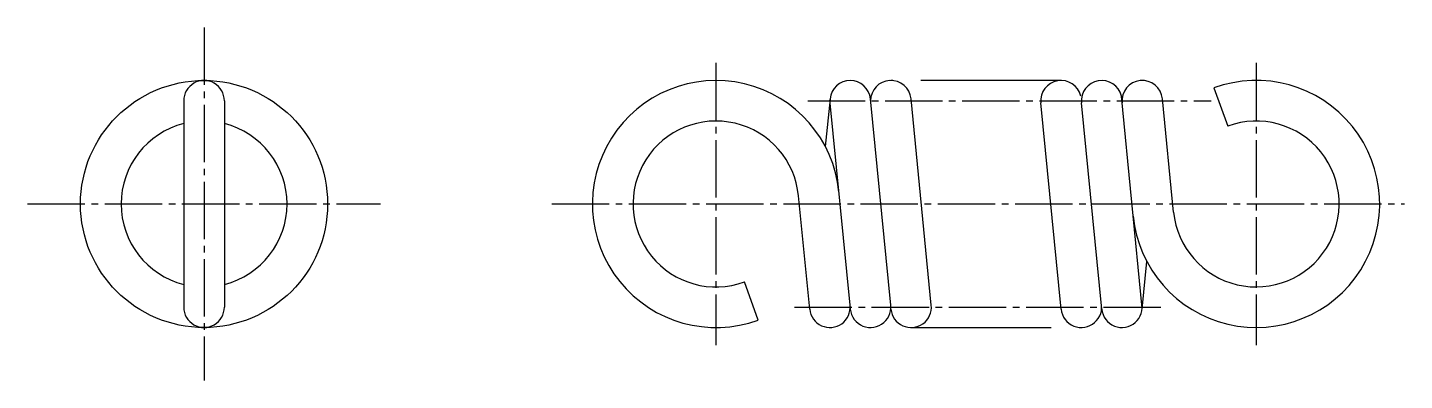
# Model space of a CAD drawing. Extents: x 10 to 178, y 10 to 140.
# Drawn here: x 99.8 to 177.8, y 120.1 to 140.1 of the extents above; entities outside this region: 2.
import ezdxf

# ---------------------------------------------------------------- set-up
doc = ezdxf.new("R2010")
doc.units = 0
doc.header["$LTSCALE"] = 0.25
doc.linetypes.add('CENTER', pattern=[17.5, 13, -1.5, 1.5, -1.5])
doc.linetypes.add('PHANTOM', pattern=[63.5, 31.75, -6.35, 6.35, -6.35, 6.35, -6.35])
doc.layers.get('0').update_dxf_attribs({"linetype": 'CONTINUOUS'})
doc.layers.add('CENTER', color=1, linetype='CENTER')
doc.styles.get("Standard").update_dxf_attribs({"font": 'txt', "bigfont": 'BIGFONT'})

msp = doc.modelspace()

# ---------------------------------------------------------------- linework, layer by layer
at = {"color": 3, "linetype": 'PHANTOM'}
for p, q in [((158.378, 137.053), (148.734, 137.053)), ((149.884, 123.053), (159.528, 123.053))]:
    msp.add_line(p, q, dxfattribs=at)
for p, q in [((167.037, 136.63), (167.824, 134.469)), ((108.681, 135.903), (108.681, 124.203)), ((110.981, 135.903), (110.981, 124.203)), ((145.29, 136.015), (145.024, 133.315)), ((146.429, 124.315), (145.285, 135.949)), ((148.729, 124.315), (147.579, 136.015)), ((151.029, 124.315), (149.879, 136.015)), ((158.383, 124.09), (157.233, 135.79)), ((160.683, 124.09), (159.533, 135.79)), ((162.977, 124.156), (161.796, 136.172)), ((164.754, 129.593), (164.122, 136.015)), ((144.14, 124.09), (143.509, 130.512)), ((162.972, 124.09), (163.238, 126.79)), ((141.225, 123.475), (140.439, 125.636)), ((140.832, 124.555), (140.832, 124.555)), ((141.029, 124.015), (141.029, 124.015))]:
    msp.add_line(p, q)
msp.add_circle((109.831, 130.053), 7)
for centre, radius, start, end in [((109.831, 135.903), 1.15, 0, 180.00001), ((138.831, 130.053), 7, 5.61361, 290), ((146.434, 135.903), 1.15, 5.61361, 174.3864), ((148.734, 135.903), 1.15, 5.61361, 180.00001), ((158.378, 135.903), 1.15, 13.55569, 185.6136), ((160.678, 135.903), 1.15, 13.55569, 185.6136), ((162.978, 135.903), 1.15, 5.61361, 185.6136), ((169.431, 130.053), 7, 185.6136, 110), ((109.831, 130.053), 4.7, 104.16297, 255.83703), ((109.831, 130.053), 4.7, 284.16298, 75.83702), ((138.831, 130.053), 4.7, 5.61361, 290), ((169.431, 130.053), 4.7, 185.6136, 110), ((109.831, 124.203), 1.15, 179.99999, 0.00001), ((145.284, 124.203), 1.15, 185.6136, 5.61361), ((147.584, 124.203), 1.15, 177.67153, 5.61361), ((149.884, 124.203), 1.15, 185.6136, 5.61361), ((159.528, 124.203), 1.15, 185.6136, 13.55569), ((161.828, 124.203), 1.15, 185.6136, 13.5557)]:
    msp.add_arc(centre, radius, start, end)
at = {"layer": 'CENTER', "color": 1, "linetype": 'CENTER'}
for p, q in [((109.831, 140.053), (109.831, 120.053)), ((138.831, 138.053), (138.831, 122.053)), ((169.431, 138.053), (169.431, 122.053)), ((144.03, 135.903), (166.881, 135.903)), ((99.831, 130.053), (119.831, 130.053)), ((129.524, 130.053), (177.831, 130.053)), ((143.273, 124.203), (164.081, 124.203))]:
    msp.add_line(p, q, dxfattribs=at)

# ---------------------------------------------------------------- texts
for s, p in [('AWT14-40', (10, 25)), ('AWT14', (10, 10))]:
    msp.add_text(s, height=4).set_placement(p)

doc.saveas('drawing.dxf')
